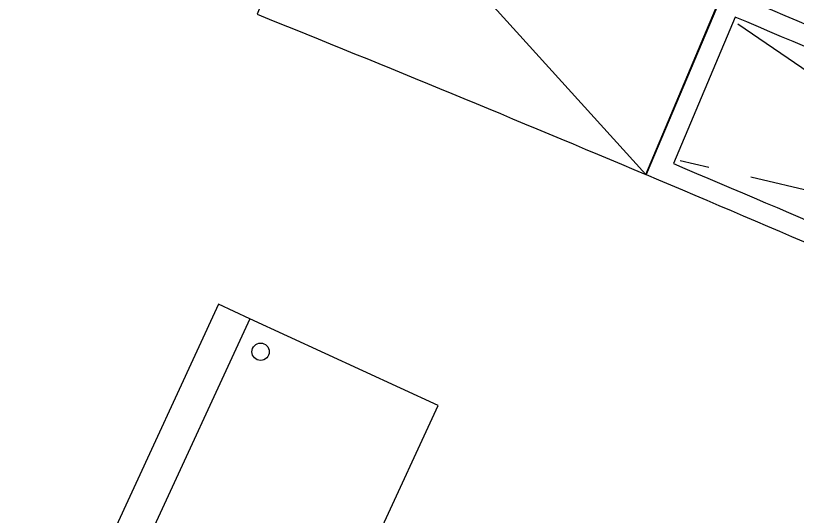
# Model space of a CAD drawing. Header units: millimetres. Extents: x 0 to 86.4, y -30.6 to 19.1.
# Drawn here: x 44.139 to 46.401, y -0.509 to 0.939 of the extents above; entities that cross this region are included whole.
import ezdxf

# ---------------------------------------------------------------- set-up
doc = ezdxf.new("R2010")
doc.units = ezdxf.units.MM
doc.linetypes.add('HIDDEN', pattern=[0.375, 0.25, -0.125])
for name, color, linetype in [('AR-ARMÁRIOS', 2, 'Continuous'), ('AR-MOB', 2, 'Continuous'), ('AR-PRJ', 1, 'HIDDEN')]:
    doc.layers.add(name, color=color, linetype=linetype)

# ---------------------------------------------------------------- blocks, each defined once
blk = doc.blocks.new('2 ESTACOES VERTOCAL')
at = {"color": 2, "linetype": 'Continuous'}
for p, q in [((10.2851, 11.6901), (10.285, 13.0903)), ((10.3851, 11.6901), (10.385, 13.0901)), ((10.2851, 11.6901), (10.3851, 11.6901))]:
    blk.add_line(p, q, dxfattribs=at)
at = {"color": 1}
for p, q in [((9.685, 12.19), (9.6851, 11.69)), ((9.6851, 11.69), (10.2851, 11.6901))]:
    blk.add_line(p, q, dxfattribs=at)
at = {"color": 1, "linetype": 'Continuous'}
blk.add_circle((10.2169, 11.7641), 0.025, dxfattribs=at)

msp = doc.modelspace()

# ---------------------------------------------------------------- linework, layer by layer
at = {"layer": 'AR-ARMÁRIOS'}
for points in [[(46.1878, 1.0144, 0.00383), (45.0549, 1.4815), (44.8379, 0.9437, -0.00383), (45.9626, 0.4799)], [(46.1891, 1.0139), (45.9639, 0.4794, -0.007669), (48.1938, -0.5007), (48.4353, 0.0266, 0.007669)]]:
    msp.add_lwpolyline(points, format="xyb", close=True, dxfattribs=at)
at = {"layer": 'AR-ARMÁRIOS', "color": 1}
msp.add_lwpolyline([(45.0549, 1.4815), (45.9626, 0.4799)], dxfattribs=at)
msp.add_lwpolyline([(46.2211, 0.9353), (46.0424, 0.5113, -0.007291), (48.1642, -0.4212), (48.3557, -0.003, 0.007293)], format="xyb", close=True, dxfattribs=at)
at = {"layer": 'AR-PRJ', "color": 1}
for p, q in [((46.2291, 0.9156), (48.1568, -0.4013)), ((48.3358, -0.0104), (46.0621, 0.5193))]:
    msp.add_line(p, q, dxfattribs=at)

# ---------------------------------------------------------------- block references
at = {"layer": 'AR-MOB', "rotation": 155.1967532491951}
msp.add_blockref('2 ESTACOES VERTOCAL', (59.0575, 6.3598), dxfattribs=at)

doc.saveas('drawing.dxf')
